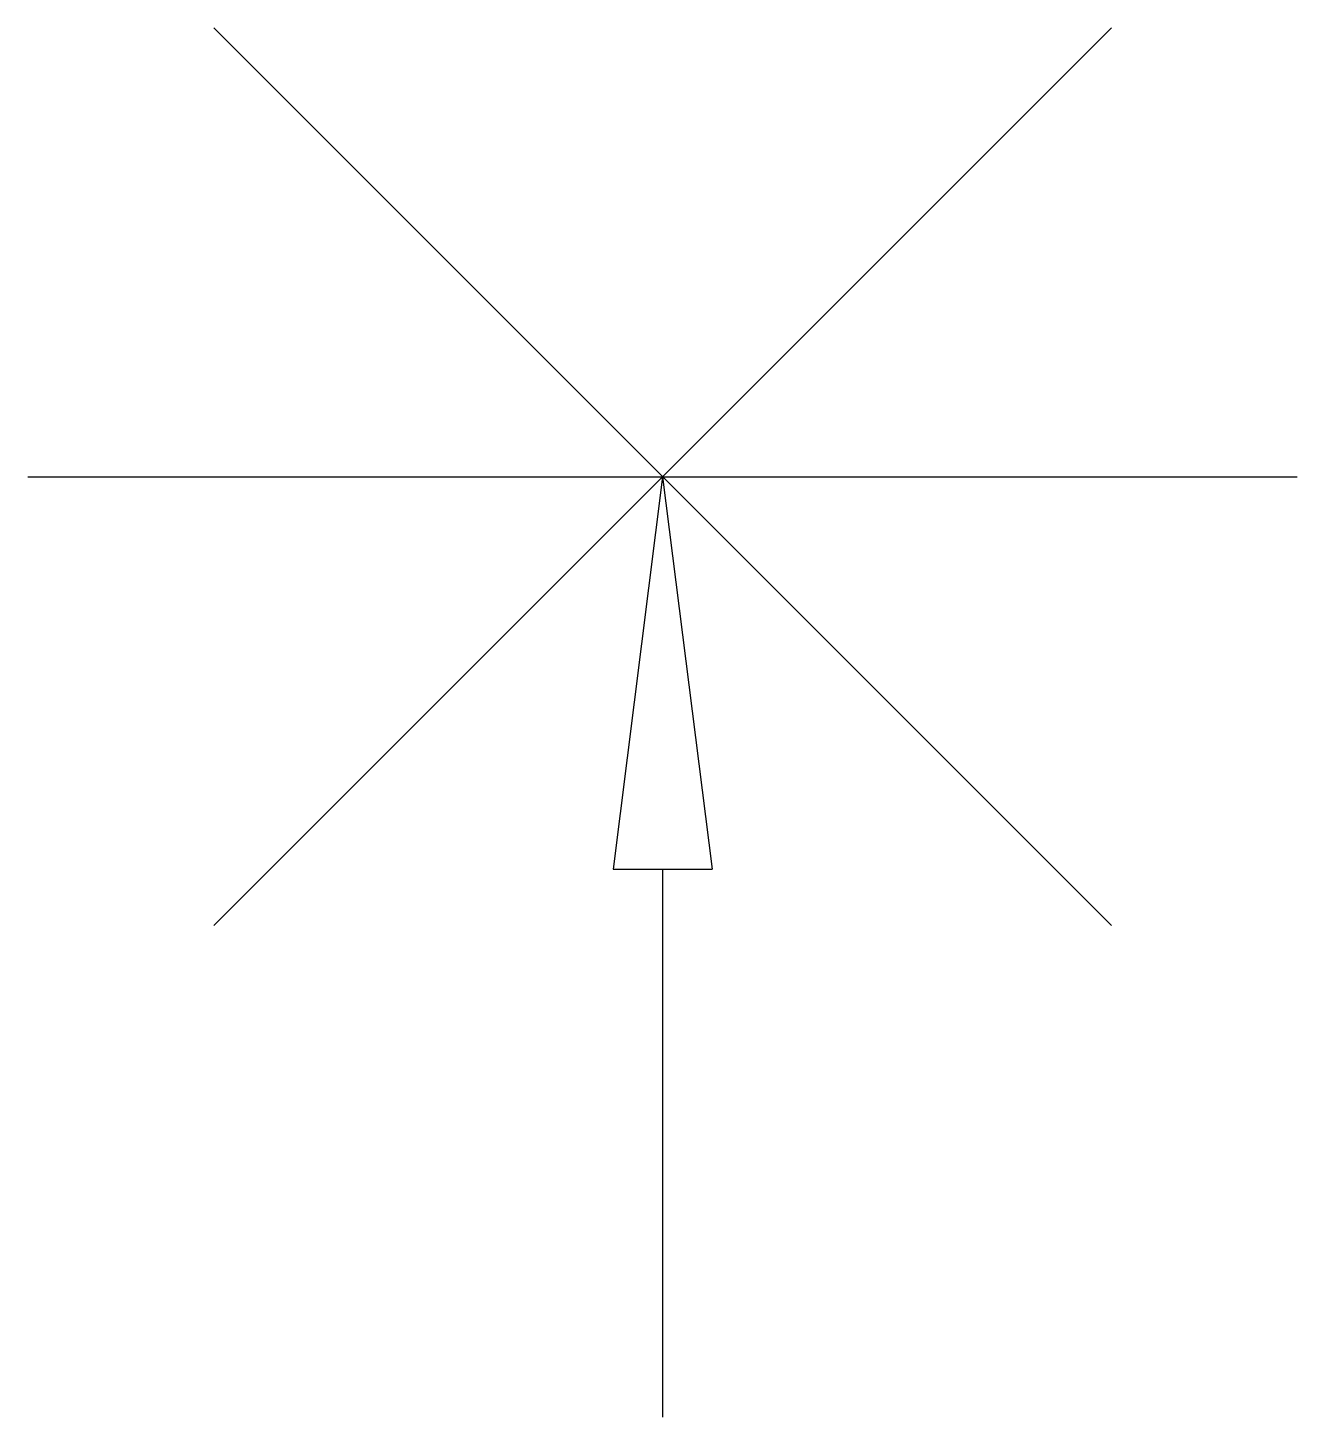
# Model space of a CAD drawing. Header units: metres. Extents: x 117.6 to 150.7, y 151.6 to 187.9.
import ezdxf

# ---------------------------------------------------------------- set-up
doc = ezdxf.new("R2010")
doc.units = ezdxf.units.M
doc.layers.add('002_THIN', color=253, linetype='Continuous')
doc.layers.add('003_THICK', color=7, linetype='Continuous')

msp = doc.modelspace()

# ---------------------------------------------------------------- linework, layer by layer
at = {"layer": '002_THIN'}
for points in [[(145.86, 164.46), (122.43, 187.89)], [(122.43, 164.46), (145.86, 187.89)]]:
    msp.add_lwpolyline(points, dxfattribs=at)
at = {"layer": '003_THICK'}
for points in [[(117.57, 176.17), (150.71, 176.17)], [(134.14, 176.17), (132.85, 165.93)], [(134.14, 176.17), (135.44, 165.93)], [(132.85, 165.93), (135.44, 165.93)], [(134.14, 165.93), (134.14, 151.62)]]:
    msp.add_lwpolyline(points, dxfattribs=at)

doc.saveas('drawing.dxf')
